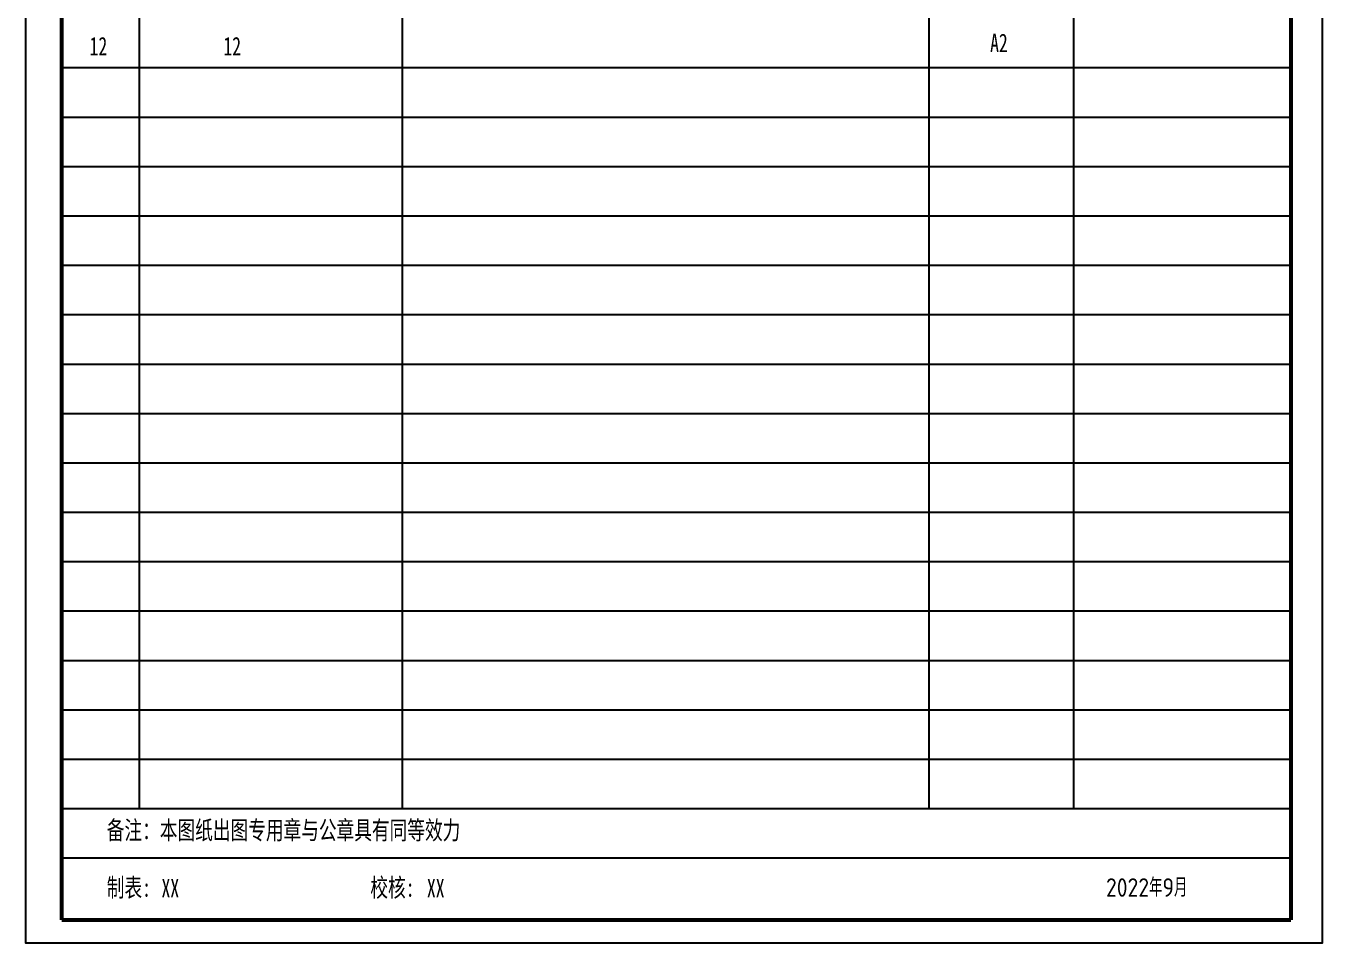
# Model space of a CAD drawing. Extents: x -695846 to 822170, y -413475 to 397179.
# Drawn here: x -535780 to -514780, y 182174 to 197029 of the extents above; entities that cross this region are included whole.
import ezdxf
from ezdxf.enums import TextEntityAlignment as Align

# ---------------------------------------------------------------- set-up
doc = ezdxf.new("R2010")
doc.units = 0
doc.header["$LTSCALE"] = 1000
doc.header["$MEASUREMENT"] = 0
doc.layers.add('图框', color=2, linetype='Continuous')
doc.styles.add('HZFS', font='', dxfattribs={"width": 0.72})
doc.styles.get("Standard").update_dxf_attribs({"font": 'gbenor.shx', "bigfont": 'gbcbig.shx'})
doc.styles.get('HZFS').set_extended_font_data('STFangsong')

msp = doc.modelspace()

# ---------------------------------------------------------------- linework, layer by layer
at = {"layer": '图框'}
for p, q in [((-529683, 211311, -5024), (-529683, 184353, -5024)), ((-518802, 184353, -5024), (-518802, 210381, -5024)), ((-533944, 207753, -5024), (-533944, 184353, -5024)), ((-521150, 207763, -5024), (-521150, 184353, -5024)), ((-535200, 196353, -5024), (-515283, 196353, -5024)), ((-535200, 195553, -5024), (-515283, 195553, -5024)), ((-535200, 195553, -5024), (-515283, 195553, -5024)), ((-535200, 194753, -5024), (-515283, 194753, -5024)), ((-535200, 194753, -5024), (-515283, 194753, -5024)), ((-535200, 193953, -5024), (-515283, 193953, -5024)), ((-535200, 193153, -5024), (-515283, 193153, -5024)), ((-535200, 193153, -5024), (-515283, 193153, -5024)), ((-535200, 192353, -5024), (-515283, 192353, -5024)), ((-535200, 191553, -5024), (-515283, 191553, -5024)), ((-535200, 190753, -5024), (-515283, 190753, -5024)), ((-535200, 189953, -5024), (-515283, 189953, -5024)), ((-535200, 189153, -5024), (-515283, 189153, -5024)), ((-535200, 188353, -5024), (-515283, 188353, -5024)), ((-535200, 188353, -5024), (-515283, 188353, -5024)), ((-535200, 188353, -5024), (-515283, 188353, -5024)), ((-535200, 187553, -5024), (-515283, 187553, -5024)), ((-535200, 186753, -5024), (-515283, 186753, -5024)), ((-535200, 185953, -5024), (-515283, 185953, -5024)), ((-535200, 185153, -5024), (-515283, 185153, -5024)), ((-535200, 185153, -5024), (-515283, 185153, -5024)), ((-535200, 185153, -5024), (-515283, 185153, -5024)), ((-535200, 184353, -5024), (-515283, 184353, -5024)), ((-535200, 184353, -5024), (-515283, 184353, -5024)), ((-535200, 184353, -5024), (-515283, 184353, -5024)), ((-535200, 183553, -5024), (-515283, 183553, -5024))]:
    msp.add_line(p, q, dxfattribs=at)
msp.add_lwpolyline([(-535780, 211874), (-514780, 211874), (-514780, 182174), (-535780, 182174)], close=True, dxfattribs=at)
at = {"layer": '图框', "const_width": 64.4, "elevation": -5024}
for points in [[(-535200, 211311), (-535200, 182546)], [(-515283, 211311), (-515283, 182546)], [(-515283, 182546), (-535200, 182546)]]:
    msp.add_lwpolyline(points, dxfattribs=at)

# ---------------------------------------------------------------- texts
at = {"layer": '图框', "style": 'HZFS', "width": 0.7}
for p in [(-534605, 196701, -5024), (-532437, 196701, -5024)]:
    msp.add_text('12', height=300, dxfattribs=at).set_placement(p, align=Align.MIDDLE)
for s, p in [('A2', (-520158, 196604, -5024)), ('备注：本图纸出图专用章与公章具有同等效力', (-534470, 183853, -5024)), ('制表:', (-534470, 182924, -5024)), ('XX', (-533583, 182913, -5024)), ('校核:', (-530199, 182924, -5024)), ('XX', (-529283, 182913, -5024))]:
    msp.add_text(s, height=300, dxfattribs=at).set_placement(p)
at = {"layer": '图框'}
msp.add_text('2022年9月', height=300, dxfattribs=at).set_placement((-518281, 182924, -5024))

doc.saveas('drawing.dxf')
